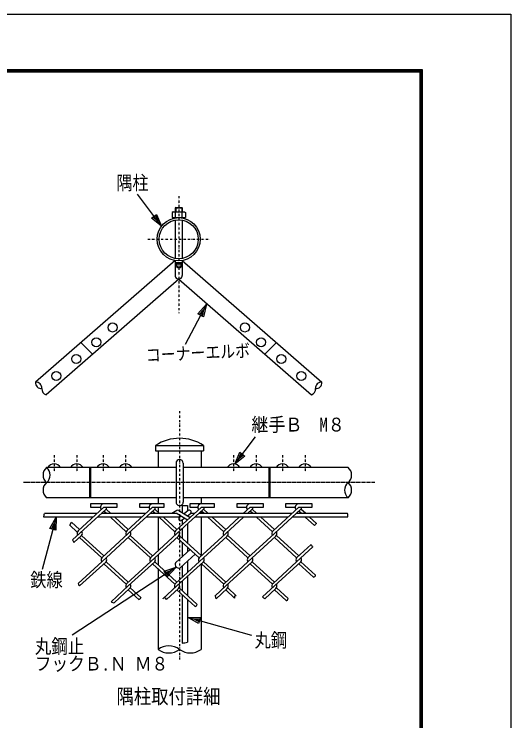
# Model space of a CAD drawing. Units: millimetres, scale not verified. Extents: x -2970 to 2970, y -2100 to 2100.
# Drawn here: x 1850 to 2970, y 507 to 2100 of the extents above; entities that cross this region are included whole.
import ezdxf
from ezdxf.enums import TextEntityAlignment as Align

# ---------------------------------------------------------------- set-up
doc = ezdxf.new("R2010")
doc.units = ezdxf.units.MM
doc.header["$LTSCALE"] = 10
doc.linetypes.add('USER1', pattern=[1.125, 0.75, -0.125, 0.125, -0.125])
doc.linetypes.add('USER3', pattern=[1.01, 0.5, -0.25, 0.01, -0.25])
for name, color, linetype, lineweight in [('0-1_1', 7, 'Continuous', 25), ('0-2_0', 7, 'Continuous', 25), ('0-6_WAKU', 7, 'Continuous', 25)]:
    doc.layers.add(name, color=color, linetype=linetype, lineweight=lineweight)
doc.styles.add('ＭＳ ゴシック', font='')
doc.styles.get('ＭＳ ゴシック').set_extended_font_data('MS Gothic')

# ---------------------------------------------------------------- blocks, each defined once
blk = doc.blocks.new('C101')
at = {"layer": '0-1_1', "color": 4}
blk.add_line((51106.5, 16197.5), (51915.5, 15568.4), dxfattribs=at)
blk.add_lwpolyline([(51284.6, 15970.4), (51106.5, 16197.5), (51370.5, 16080.9)], close=True, dxfattribs=at)
blk.add_lwpolyline([(51306, 15998), (51217, 16111.6), (51349, 16053.3)], dxfattribs=at)
blk = doc.blocks.new('C102')
at = {"layer": '0-1_1', "color": 4}
blk.add_line((51455.9, 14103.5), (51925.9, 14719.3), dxfattribs=at)
blk.add_lwpolyline([(51681.4, 14283.6), (51455.9, 14103.5), (51570.1, 14368.6)], close=True, dxfattribs=at)
blk.add_lwpolyline([(51653.6, 14304.8), (51540.8, 14214.8), (51597.9, 14347.3)], dxfattribs=at)
blk = doc.blocks.new('C103')
at = {"layer": '0-1_1', "color": 4}
blk.add_line((50392.8, 10655.5), (51837.7, 10244), dxfattribs=at)
blk.add_lwpolyline([(50642.9, 10511.5), (50392.8, 10655.5), (50681.3, 10646.1)], close=True, dxfattribs=at)
blk.add_lwpolyline([(50652.5, 10545.2), (50527.5, 10617.2), (50671.7, 10612.5)], dxfattribs=at)
blk = doc.blocks.new('C104')
at = {"layer": '0-1_1', "color": 4}
blk.add_line((47430.5, 12905.9), (47110.3, 11728.5), dxfattribs=at)
blk.add_lwpolyline([(47289.5, 12654.1), (47430.5, 12905.9), (47424.6, 12617.4)], close=True, dxfattribs=at)
blk.add_lwpolyline([(47323.3, 12644.9), (47393.8, 12770.8), (47390.8, 12626.5)], dxfattribs=at)
blk = doc.blocks.new('C93')
at = {"layer": '0-1_1', "color": 4}
blk.add_line((22168.3, 18875.2), (21625.2, 19599.4), dxfattribs=at)
blk.add_lwpolyline([(22056.3, 19141.2), (22168.3, 18875.2), (21944.3, 19057.2)], close=True, dxfattribs=at)
blk.add_lwpolyline([(22028.3, 19120.2), (22084.3, 18987.2), (21972.3, 19078.2)], dxfattribs=at)

msp = doc.modelspace()

# ---------------------------------------------------------------- linework, layer by layer
at = {"layer": '0-1_1', "color": 4, "linetype": 'USER3'}
for p, q in [((2220.89, 1689.92), (2220.89, 1425.99)), ((2150.89, 1592.55), (2290.89, 1592.55)), ((2222.89, 1205.2), (2222.89, 644.64)), ((1940.04, 1105.83), (1940.04, 1065.83)), ((1990.96, 1105.83), (1990.96, 1065.83)), ((2050.35, 1105.83), (2050.35, 1065.83)), ((2101.26, 1105.83), (2101.26, 1065.83)), ((2344.51, 1105.83), (2344.51, 1065.83)), ((2395.42, 1105.83), (2395.42, 1065.83)), ((2454.82, 1105.83), (2454.82, 1065.83)), ((2505.73, 1105.83), (2505.73, 1065.83))]:
    msp.add_line(p, q, dxfattribs=at)
at = {"layer": '0-1_1'}
for p, q in [((2212.89, 1662.95), (2212.89, 1654.15)), ((2214.09, 1664.15), (2227.69, 1664.15)), ((2227.69, 1664.15), (2228.89, 1662.95)), ((2228.89, 1662.95), (2228.89, 1654.15)), ((2208.39, 1654.15), (2205.89, 1652.99)), ((2205.89, 1652.99), (2205.89, 1641.15)), ((2205.89, 1641.15), (2235.89, 1641.15)), ((2212.89, 1641.15), (2212.89, 1640.48)), ((2213.39, 1641.15), (2213.39, 1652.99)), ((2228.38, 1641.15), (2228.38, 1652.99)), ((2228.89, 1641.15), (2228.89, 1640.48)), ((2212.89, 1635.81), (2212.89, 1549.28)), ((2228.89, 1635.81), (2228.89, 1549.28)), ((2212.89, 1544.76), (1897.88, 1270.33)), ((2212.89, 1544.76), (1897.88, 1270.33)), ((2212.89, 1544.61), (2212.89, 1510.65)), ((2228.89, 1544.76), (2543.89, 1270.33)), ((2228.89, 1544.76), (2543.89, 1270.33)), ((2228.89, 1544.61), (2228.89, 1510.65)), ((2220.89, 1502.65), (1921.68, 1241.98)), ((2220.89, 1502.65), (1921.68, 1241.98)), ((2220.89, 1502.65), (2520.1, 1241.98)), ((2220.89, 1502.65), (2520.1, 1241.98)), ((2000.52, 1359.74), (2026.75, 1333.51)), ((2000.52, 1359.74), (2026.75, 1333.51)), ((2441.26, 1359.74), (2415.03, 1333.51)), ((2168.89, 1127.83), (2276.89, 1127.83)), ((2168.89, 1127.83), (2168.89, 1115.83)), ((2168.89, 1115.83), (2276.89, 1115.83)), ((2174.29, 1115.83), (2174.29, 1077.83)), ((2271.49, 1115.83), (2271.49, 1077.83)), ((2276.89, 1127.83), (2276.89, 1115.83)), ((2214.89, 1087.83), (2214.89, 999.83)), ((2230.89, 1087.83), (2230.89, 999.83)), ((2214.89, 1077.83), (1922.89, 1077.83)), ((2019.65, 1077.83), (2019.65, 1009.83)), ((2021.65, 1077.83), (2021.65, 1009.83)), ((2602.89, 1077.83), (2230.89, 1077.83)), ((2424.12, 1077.83), (2424.12, 1009.83)), ((2426.12, 1077.83), (2426.12, 1009.83)), ((2214.89, 1009.83), (1922.89, 1009.83)), ((2174.29, 1009.83), (2174.29, 996.13)), ((2602.89, 1009.83), (2230.89, 1009.83)), ((2271.49, 1009.83), (2271.49, 996.13)), ((1994.25, 934.98), (2052.25, 988.13)), ((2022.25, 988.13), (2044.25, 988.13)), ((2104.1, 934.99), (2162.1, 988.13)), ((2132.1, 988.13), (2154.1, 988.13)), ((2174.29, 988.13), (2174.29, 976.96)), ((2213.94, 934.99), (2271.94, 988.13)), ((2228.89, 992.36), (2228.89, 976.35)), ((2228.89, 992.36), (2240.89, 992.36)), ((2240.89, 992.36), (2240.89, 979.63)), ((2245.94, 988.13), (2263.94, 988.13)), ((2351.79, 988.13), (2373.79, 988.13)), ((2366.21, 973.86), (2381.79, 988.13)), ((2433.64, 934.99), (2491.64, 988.13)), ((2461.64, 988.13), (2483.64, 988.13)), ((2036.67, 973.86), (1917.89, 973.86)), ((1981.71, 914.7), (2057.04, 983.74)), ((2146.52, 973.86), (2046.26, 973.86)), ((2058.23, 973.86), (2052.25, 979.34)), ((2067.83, 973.86), (2057.04, 983.74)), ((2107.17, 929.01), (2166.89, 983.74)), ((2217.63, 973.86), (2156.11, 973.86)), ((2168.08, 973.86), (2162.1, 979.34)), ((2177.67, 973.86), (2166.89, 983.74)), ((2216.5, 981.18), (2205.61, 973.86)), ((2217.02, 929.01), (2276.74, 983.74)), ((2217.63, 973.86), (2240.88, 959.66)), ((2220.82, 981.28), (2246.92, 965.34)), ((2242.28, 980.73), (2233.32, 973.65)), ((2240.6, 969.2), (2247.24, 974.45)), ((2256.36, 973.86), (2246.49, 973.86)), ((2476.06, 973.86), (2265.96, 973.86)), ((2271.49, 978.92), (2271.49, 973.86)), ((2277.93, 973.86), (2271.94, 979.34)), ((2287.52, 973.86), (2276.74, 983.74)), ((2375.8, 973.86), (2386.59, 983.74)), ((2387.78, 973.86), (2381.79, 979.34)), ((2397.37, 973.86), (2386.59, 983.74)), ((2436.71, 929.01), (2496.43, 983.74)), ((2601.72, 973.86), (2485.65, 973.86)), ((2497.62, 973.86), (2491.64, 979.34)), ((2507.22, 973.86), (2496.43, 983.74)), ((2027.94, 965.86), (1916.35, 965.86)), ((2137.79, 965.86), (2037.53, 965.86)), ((2102.62, 933.18), (2066.97, 965.86)), ((2107.17, 937.8), (2076.56, 965.86)), ((2223.45, 965.86), (2147.38, 965.86)), ((2174.29, 965.86), (2174.29, 889.86)), ((2212.47, 933.18), (2176.81, 965.86)), ((2217.02, 937.8), (2186.4, 965.86)), ((2226.63, 968.36), (2222.56, 965.15)), ((2227.52, 958.87), (2233.91, 963.92)), ((2228.89, 959.95), (2228.89, 948.68)), ((2247.63, 965.86), (2246.09, 965.86)), ((2467.33, 965.86), (2257.22, 965.86)), ((2271.49, 965.86), (2271.49, 878.27)), ((2322.32, 933.18), (2286.66, 965.86)), ((2326.87, 937.8), (2296.25, 965.86)), ((2323.79, 934.99), (2357.48, 965.86)), ((2326.87, 929.01), (2367.07, 965.86)), ((2432.17, 933.18), (2396.51, 965.86)), ((2436.71, 937.8), (2406.1, 965.86)), ((2601.72, 965.86), (2476.92, 965.86)), ((2527, 946.94), (2506.36, 965.86)), ((2531.39, 951.71), (2515.95, 965.86)), ((1975.08, 947.85), (1992.24, 932.12)), ((1979.07, 954.5), (1997.31, 937.79)), ((2240.89, 950.88), (2240.89, 907.14)), ((1984.53, 908.95), (2001.87, 924.85)), ((2001.87, 924.85), (2052.25, 878.68)), ((2107.17, 929.01), (2047.45, 874.29)), ((2111.72, 924.85), (2162.1, 878.68)), ((2217.02, 929.01), (2157.3, 874.29)), ((2221.57, 924.85), (2271.94, 878.68)), ((2228.89, 939.89), (2228.89, 918.14)), ((2326.87, 929.01), (2267.15, 874.29)), ((2331.41, 924.85), (2381.79, 878.68)), ((2436.71, 929.01), (2376.99, 874.29)), ((2441.26, 924.85), (2491.64, 878.68)), ((1997.32, 920.22), (2047.45, 874.29)), ((2110.25, 923.04), (2057.03, 874.27)), ((2107.17, 920.22), (2157.3, 874.29)), ((2220.09, 923.04), (2166.87, 874.27)), ((2217.02, 920.22), (2267.15, 874.29)), ((2228.89, 909.35), (2228.89, 877.14)), ((2329.94, 923.04), (2276.72, 874.27)), ((2326.87, 920.22), (2376.99, 874.29)), ((2439.79, 923.04), (2377.01, 865.52)), ((2436.71, 920.22), (2486.84, 874.29)), ((2214.45, 863.91), (2246.46, 893.24)), ((2240.89, 898.35), (2240.89, 888.14)), ((2519.38, 904.11), (2486.84, 874.29)), ((2523.4, 899), (2486.86, 865.52)), ((2174.29, 881.07), (2174.29, 858.72)), ((2225.01, 852.38), (2258.03, 882.64)), ((1994.25, 816.75), (2057.03, 874.27)), ((1997.32, 810.78), (2057.04, 865.5)), ((2102.62, 814.95), (2052.25, 861.11)), ((2107.17, 819.57), (2057.04, 865.5)), ((2104.1, 816.75), (2166.87, 874.27)), ((2107.17, 810.78), (2166.89, 865.5)), ((2212.47, 814.95), (2162.1, 861.11)), ((2217.02, 819.57), (2166.89, 865.5)), ((2213.94, 816.75), (2276.72, 874.27)), ((2217.02, 810.78), (2276.74, 865.5)), ((2240.89, 866.94), (2240.89, 841.44)), ((2271.49, 860.69), (2271.49, 667.83)), ((2322.32, 814.95), (2271.94, 861.11)), ((2326.87, 819.57), (2276.74, 865.5)), ((2323.79, 816.75), (2377.01, 865.52)), ((2326.87, 810.78), (2386.59, 865.5)), ((2432.17, 814.95), (2381.79, 861.11)), ((2436.71, 819.57), (2386.59, 865.5)), ((2433.64, 816.75), (2486.86, 865.52)), ((2436.71, 810.78), (2496.43, 865.5)), ((2525.02, 830.52), (2491.64, 861.11)), ((2529.71, 835.01), (2496.43, 865.5)), ((2174.29, 849.94), (2174.29, 667.83)), ((2228.89, 855.94), (2228.89, 830.44)), ((2240.89, 832.65), (2240.89, 788.91)), ((2228.89, 821.65), (2228.89, 799.9)), ((2107.17, 810.78), (2068.42, 775.27)), ((2110.25, 804.81), (2076.03, 773.45)), ((2107.17, 801.99), (2131.94, 779.29)), ((2111.72, 806.61), (2135.45, 784.87)), ((2217.02, 810.78), (2185.31, 781.72)), ((2220.09, 804.81), (2193.43, 780.38)), ((2217.02, 801.99), (2257.7, 764.71)), ((2221.57, 806.61), (2262.55, 769.06)), ((2326.87, 810.78), (2302.99, 788.89)), ((2329.94, 804.81), (2305.25, 782.19)), ((2326.87, 801.99), (2347.07, 783.48)), ((2331.41, 806.61), (2350.82, 788.83)), ((2436.71, 810.78), (2410.12, 786.41)), ((2439.79, 804.81), (2414.91, 782.01)), ((2436.71, 801.99), (2462.97, 777.93)), ((2441.26, 806.61), (2467.55, 782.52)), ((2228.89, 791.11), (2228.89, 682.01)), ((2240.89, 780.12), (2240.89, 683.86))]:
    msp.add_line(p, q, dxfattribs=at)
at = {"layer": '0-1_1', "color": 4}
for p, q in [((2214.09, 1664.15), (2214.09, 1654.15)), ((2227.69, 1664.15), (2227.69, 1654.15)), ((1975.08, 947.85), (1979.07, 954.5)), ((2215.44, 853.54), (1980.81, 699.96))]:
    msp.add_line(p, q, dxfattribs=at)
at = {"layer": '0-1_1', "color": 4, "linetype": 'USER1'}
msp.add_line((2663.25, 1043.83), (1870.49, 1043.83), dxfattribs=at)
at = {"layer": '0-1_1'}
for points in [[(2214.09, 1664.15), (2212.89, 1662.95), (2228.89, 1662.95)], [(2208.39, 1654.15), (2233.39, 1654.15), (2235.89, 1652.99), (2235.89, 1641.15)], [(2082.25, 996.13), (2022.25, 996.13), (2022.25, 988.13)], [(2052.25, 988.13), (2082.25, 988.13), (2082.25, 996.13)], [(2188.1, 996.13), (2132.1, 996.13), (2132.1, 988.13)], [(2162.1, 988.13), (2188.1, 988.13), (2188.1, 996.13)], [(2301.94, 996.13), (2245.94, 996.13), (2245.94, 988.13)], [(2271.94, 988.13), (2301.94, 988.13), (2301.94, 996.13)], [(2411.79, 996.13), (2351.79, 996.13), (2351.79, 988.13)], [(2381.79, 988.13), (2411.79, 988.13), (2411.79, 996.13)], [(2521.64, 996.13), (2461.64, 996.13), (2461.64, 988.13)], [(2491.64, 988.13), (2521.64, 988.13), (2521.64, 996.13)]]:
    msp.add_lwpolyline(points, dxfattribs=at)
at = {"layer": '0-1_1', "color": 4}
msp.add_lwpolyline([(2188.12, 844.23), (2215.44, 853.54), (2195.71, 832.47)], close=True, dxfattribs=at)
msp.add_lwpolyline([(2190.02, 841.29), (2203.68, 845.94), (2193.81, 835.41)], dxfattribs=at)
at = {"layer": '0-1_1'}
for centre, radius in [((2220.89, 1592.55), 48.6), ((2220.89, 1592.55), 44), ((2221.41, 1533.86), 6.45), ((2221.41, 1533.86), 4.42), ((2071.7, 1393.58), 10.2), ((2071.7, 1393.58), 10.2), ((2370.08, 1393.58), 10.2), ((2370.08, 1393.58), 10.2), ((2034.99, 1360.27), 10.2), ((2034.99, 1360.27), 10.2), ((2406.78, 1360.27), 10.2), ((2406.78, 1360.27), 10.2), ((1989.7, 1322.58), 10.2), ((1989.7, 1322.58), 10.2), ((2452.08, 1322.58), 10.2), ((2452.08, 1322.58), 10.2), ((1944.61, 1284.26), 10.2), ((1944.61, 1284.26), 10.2), ((2497.17, 1284.26), 10.2), ((2497.17, 1284.26), 10.2)]:
    msp.add_circle(centre, radius, dxfattribs=at)
for centre, radius, start, end in [((2208.39, 1642.72), 11.43, 64.02038, 90), ((2220.89, 1629.25), 24.9, 72.48255, 107.51738), ((2233.39, 1642.72), 11.43, 90, 115.97954), ((2221.89, 1588.55), 48.6, 259.32785, 278.28114), ((2220.89, 1510.65), 8, 179.99992, 0), ((2222.89, 1044.7), 99.12, 56.99119, 123.00874), ((1940.04, 1068.83), 17, 31.96536, 148.03456), ((1990.96, 1068.83), 17, 31.96536, 148.03456), ((2050.35, 1068.83), 17, 31.96536, 148.03456), ((2101.26, 1068.83), 17, 31.96536, 148.03456), ((2222.89, 1087.83), 8, 0, 179.99992), ((2344.51, 1068.83), 17, 31.9659, 148.03403), ((2395.42, 1068.83), 17, 31.9659, 148.03403), ((2454.82, 1068.83), 17, 31.9659, 148.03403), ((2505.73, 1068.83), 17, 31.9659, 148.03403), ((2052.25, 988.13), 8, 90, 222.50017), ((2052.25, 988.13), 6.48, 317.50034, 0), ((2162.1, 988.13), 8, 90, 222.50017), ((2162.1, 988.13), 6.48, 317.50034, 0), ((2222.89, 999.83), 8, 179.99992, 0), ((2271.94, 988.13), 8, 90, 222.50017), ((2271.94, 988.13), 6.48, 317.50034, 0), ((2381.79, 988.13), 8, 90, 222.49869), ((2381.79, 988.13), 6.48, 317.50217, 0), ((2491.64, 988.13), 8, 90, 222.49869), ((2491.64, 988.13), 6.48, 317.50217, 0), ((2218.73, 977.86), 4, 58.59953, 123.92401), ((2244.76, 977.59), 4, 308.30823, 128.30817), ((2225.04, 962.01), 4, 128.30816, 308.30823), ((1999.72, 929.01), 8.1, 132.50044, 210.96289), ((1997.09, 929.22), 6.48, 317.49985, 42.50015), ((2109.57, 929.01), 8.1, 132.50081, 210.96289), ((2104.77, 929.01), 8.1, 312.50088, 30.96329), ((2219.42, 929.01), 8.1, 132.50081, 210.96289), ((2214.62, 929.01), 8.1, 312.50088, 30.96329), ((2329.26, 929.01), 8.1, 132.50044, 210.96289), ((2324.47, 929.01), 8.1, 312.50088, 30.96329), ((2439.11, 929.01), 8.1, 132.50081, 210.96289), ((2434.32, 929.01), 8.1, 312.50088, 30.96329), ((2052.25, 869.9), 6.48, 137.49977, 222.50023), ((2052.25, 869.9), 6.48, 317.49985, 42.50015), ((2162.1, 869.9), 6.48, 137.49977, 222.50023), ((2162.1, 869.9), 6.48, 317.49985, 42.50015), ((2220.99, 859.3), 8, 120.15853, 324.84174), ((2271.94, 869.9), 6.48, 137.49977, 222.50023), ((2271.94, 869.9), 6.48, 317.49985, 42.50015), ((2381.79, 869.9), 6.48, 137.5016, 222.4984), ((2381.79, 869.9), 6.48, 317.50168, 42.49832), ((2491.64, 869.9), 6.48, 137.5016, 222.4984), ((2491.64, 869.9), 6.48, 317.50168, 42.49832), ((2109.57, 810.78), 8.1, 132.50081, 210.96289), ((2104.77, 810.78), 8.1, 312.50088, 30.96329), ((2219.42, 810.78), 8.1, 132.50081, 210.96289), ((2214.62, 810.78), 8.1, 312.50088, 30.96329), ((2329.26, 810.78), 8.1, 132.50081, 210.96289), ((2324.47, 810.78), 8.1, 312.50088, 30.96329), ((2439.11, 810.78), 8.1, 132.50081, 210.96289), ((2434.32, 810.78), 8.1, 312.50088, 30.96329)]:
    msp.add_arc(centre, radius, start, end, dxfattribs=at)
at = {"layer": '0-1_1', "color": 4}
for centre, radius, start, end in [((1911.06, 1269.08), 13.24, 174.59924, 275.40347), ((1911.06, 1269.08), 13.24, 174.59924, 275.40347), ((1899.12, 1257.15), 13.24, 354.5972, 95.40039), ((1899.12, 1257.15), 13.24, 354.5972, 95.40039), ((2542.65, 1257.15), 13.24, 84.59961, 185.4028), ((2542.65, 1257.15), 13.24, 84.59961, 185.4028), ((2530.72, 1269.08), 13.24, 264.59653, 5.40076), ((2530.72, 1269.08), 13.24, 264.59653, 5.40076), ((1925.48, 1254.65), 13.24, 174.59729, 253.29509), ((1925.48, 1254.65), 13.24, 174.59729, 253.29509), ((2516.29, 1254.65), 13.24, 286.70491, 5.40271), ((2516.29, 1254.65), 13.24, 286.70491, 5.40271), ((1936.95, 1060.83), 22.06, 129.59811, 230.40164), ((1908.82, 1060.83), 22.06, 309.59845, 50.40183), ((2588.82, 1060.83), 22.06, 309.59906, 50.40244), ((1936.95, 1026.83), 22.06, 129.59836, 230.40189), ((2616.95, 1026.83), 22.06, 129.59897, 230.4025), ((2588.82, 1026.83), 22.06, 309.59784, 50.40094), ((1829.45, 986.72), 89.37, 346.50195, 351.72638), ((2586.51, 969.86), 15.73, 345.2659, 14.7341), ((2598.19, 885.75), 93.87, 135.36543, 139.32133), ((2003.45, 921.79), 22.86, 198.04726, 214.15215), ((2531.37, 909.41), 13.11, 203.85423, 232.54781), ((2524.01, 836.26), 5.83, 279.95709, 347.58115), ((2002.36, 817.15), 8.12, 182.81139, 231.68469), ((2172.24, 757.84), 45.65, 143.69893, 151.97339), ((2189.11, 779.47), 4.42, 11.87968, 149.26799), ((2285.15, 779.13), 20.34, 8.64713, 28.70666), ((2349.85, 785.52), 3.45, 73.6339, 216.35986), ((2425.71, 798.59), 19.78, 217.99718, 236.92053), ((2463.28, 782.2), 4.28, 265.93872, 4.35715), ((2073.81, 781), 7.87, 226.74767, 286.3721), ((2256.97, 770.4), 5.73, 277.30011, 346.50375), ((2198.59, 634.92), 40.91, 53.55512, 126.44486), ((2221.58, 769.16), 87.46, 274.78991, 282.75055), ((2198.59, 700.73), 40.91, 233.55521, 306.44495), ((2247.19, 700.73), 40.91, 233.55521, 306.44495)]:
    msp.add_arc(centre, radius, start, end, dxfattribs=at)
at = {"layer": '0-6_WAKU', "color": 3}
msp.add_lwpolyline([(-2970, 2100), (2970, 2100), (2970, -2100), (-2970, -2100)], close=True, dxfattribs=at)
at = {"layer": '0-6_WAKU'}
for points in [[(-2770, 1975), (2770, 1975), (2770, -1975), (-2770, -1975)], [(-2768.75, 1973.75), (2768.75, 1973.75), (2768.75, -1973.75), (-2768.75, -1973.75)], [(-2767.5, 1972.5), (2767.5, 1972.5), (2767.5, -1972.5), (-2767.5, -1972.5)], [(-2766.25, 1971.25), (2766.25, 1971.25), (2766.25, -1971.25), (-2766.25, -1971.25)], [(-2765, 1970), (2765, 1970), (2765, -1970), (-2765, -1970)]]:
    msp.add_lwpolyline(points, close=True, dxfattribs=at)

# ---------------------------------------------------------------- block references
at = {"layer": '0-2_0', "xscale": 0.1, "yscale": 0.1}
for name, p in [('C93', (-34.61, -265.54)), ('C102', (-2798.39, -324.74)), ('C104', (-2798.39, -324.74)), ('C103', (-2798.39, -324.74))]:
    msp.add_blockref(name, p, dxfattribs=at)
at = {"layer": '0-2_0', "xscale": 0.1, "yscale": 0.1, "rotation": 280}
msp.add_blockref('C101', (-199.09, 6197.6), dxfattribs=at)

# ---------------------------------------------------------------- texts
at = {"layer": '0-1_1', "color": 4, "style": 'ＭＳ ゴシック'}
for s, height, width, p in [('隅柱', 31.34, 0.85, (2080.16, 1694.72)), ('継手Ｂ\u3000M８', 31.19, 0.9, (2384.89, 1149.66)), ('鉄線', 31.6, 0.85, (1885.91, 799.42)), ('丸鋼', 31.6, 0.85, (2391.9, 663.31)), ('丸鋼止', 32.11, 0.85, (1896.34, 649.1)), ('フックＢ.Ｎ Ｍ８', 30.64, 0.9, (1896.34, 611.06)), ('隅柱取付詳細', 33.65, 0.85, (2080.81, 535.04))]:
    msp.add_text(s, height=height, dxfattribs=dict(at, width=width)).set_placement(p, align=Align.BOTTOM_LEFT)
at = {"layer": '0-1_1', "color": 4, "style": 'ＭＳ ゴシック', "width": 0.85}
msp.add_text('コーナーエルボ', height=28.98, rotation=2.697, dxfattribs=at).set_placement((2147.82, 1307.76), align=Align.BOTTOM_LEFT)

doc.saveas('drawing.dxf')
